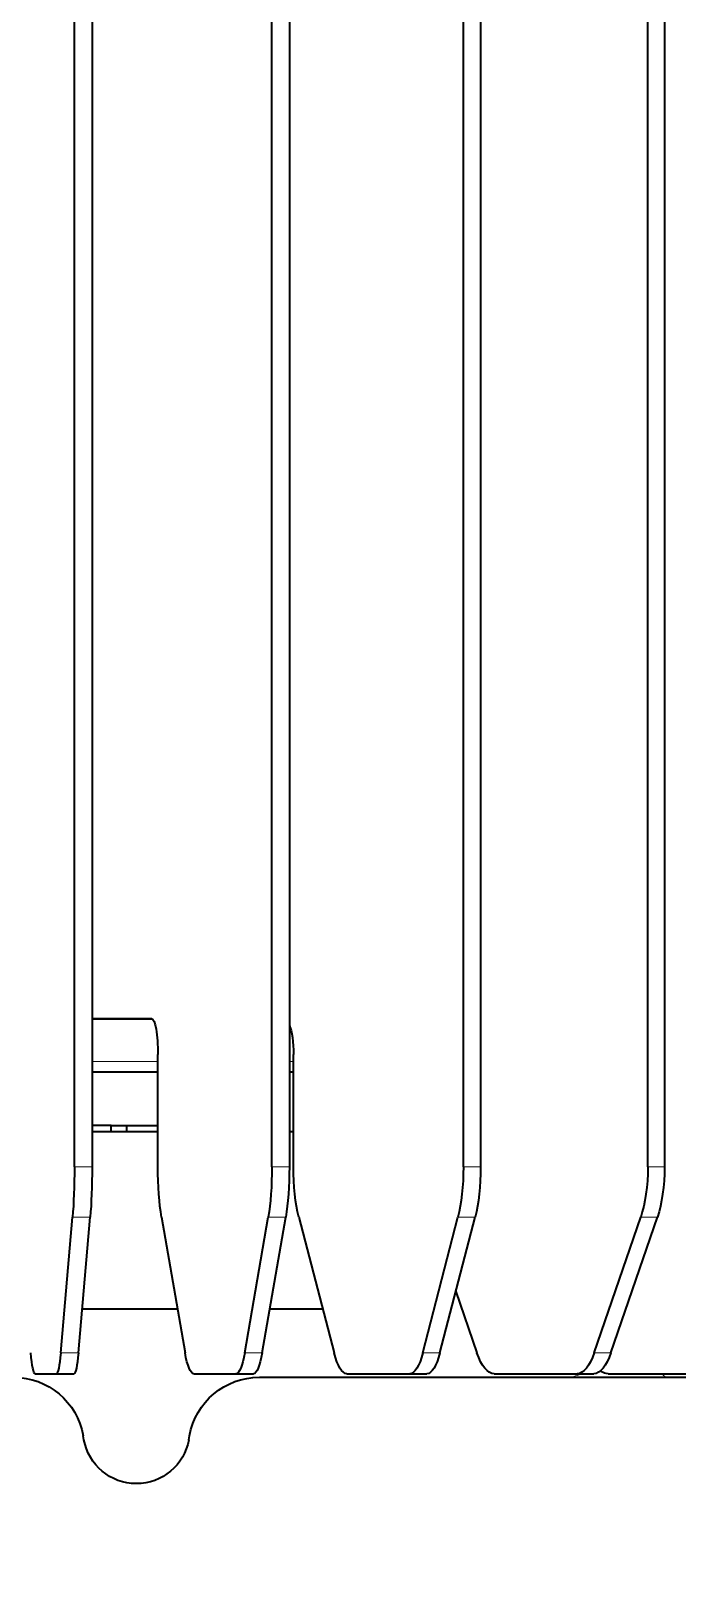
# Model space of a CAD drawing. Header units: inches. Extents: x -12478 to 399182, y -23212 to 525552.
# Drawn here: x 36767.55 to 36785.77, y -5706.7 to -5663.28 of the extents above; entities that cross this region are included whole.
import ezdxf

# ---------------------------------------------------------------- set-up
doc = ezdxf.new("R2010")
doc.units = ezdxf.units.IN
doc.header["$LTSCALE"] = 1000
doc.header["$MEASUREMENT"] = 0
doc.layers.add('CQ Light Elevation', color=4, linetype='Continuous')
doc.layers.add('CQ Lighting', color=5, linetype='Continuous', lineweight=0)
doc.layers.add('ID-NOTES', color=3, linetype='Continuous', lineweight=0)
doc.styles.add('ZZ-Dim All', font='romans.shx', dxfattribs={"width": 0.8})
doc.dimstyles.new('DIM 0200', dxfattribs={"dimscale": 200, "dimtxt": 1, "dimasz": 0.8, "dimexe": 0.5, "dimexo": 1, "dimgap": 0.4, "dimtad": 1, "dimdec": 0, "dimrnd": 10, "dimdsep": 46, "dimtxsty": 'ZZ-Dim All', "dimblk1": 'ARCHTICK', "dimblk2": 'ARCHTICK', "dimsah": 1, "dimcen": 1, "dimdle": 0.5, "dimclrd": 256, "dimclre": 256, "dimclrt": 256, "dimadec": 0, "dimazin": 2, "dimtfac": 1, "dimtdec": 0, "dimtix": 1, "dimtmove": 2, "dimatfit": 2, "dimfxl": 1, "dimfxlon": 1, "dimtolj": 1, "dimtzin": 0, "dimlwd": -1, "dimlwe": -1, "dimarcsym": 0})

# ---------------------------------------------------------------- blocks, each defined once
blk = doc.blocks.new('T.HC0E0.HQ12 side 2')
at = {"layer": 'CQ Lighting', "color": 1, "lineweight": 35}
for p, q in [((441972.422, 518930.99), (441972.422, 518883.546)), ((441972.892, 518883.546), (441972.892, 518930.99)), ((441977.608, 518930.99), (441977.608, 518883.546)), ((441978.091, 518883.546), (441978.091, 518930.99)), ((441982.994, 518930.99), (441982.994, 518883.546)), ((441983.487, 518883.546), (441983.487, 518930.99)), ((441988.555, 518930.99), (441988.555, 518883.546)), ((441989.053, 518883.546), (441989.053, 518930.99)), ((441983.839, 518877.618), (441953.355, 518877.618))]:
    blk.add_line(p, q, dxfattribs=at)
at = {"layer": 'CQ Lighting', "color": 1, "lineweight": 35, "ltscale": 0.042047}
blk.add_line((441986.873, 518887.718), (441988.555, 518887.718), dxfattribs=at)
at = {"layer": 'CQ Lighting', "color": 1, "lineweight": 35, "ltscale": 0.040039}
blk.add_line((441986.873, 518887.718), (441988.474, 518887.718), dxfattribs=at)
at = {"layer": 'CQ Lighting', "color": 1, "lineweight": 35, "ltscale": 0.042038}
blk.add_line((441988.555, 518887.718), (441986.873, 518887.718), dxfattribs=at)
at = {"layer": 'CQ Lighting', "color": 1, "lineweight": 35, "ltscale": 0.079289}
for p, q in [((441982.879, 518883.546), (441982.879, 518886.718)), ((441986.699, 518883.546), (441986.699, 518886.718))]:
    blk.add_line(p, q, dxfattribs=at)
at = {"layer": 'CQ Lighting', "color": 1, "lineweight": 13, "ltscale": 0.002888}
blk.add_line((441982.994, 518886.518), (441982.879, 518886.518), dxfattribs=at)
at = {"layer": 'CQ Lighting', "color": 1, "lineweight": 13, "ltscale": 0.046388}
blk.add_line((441988.555, 518886.518), (441986.699, 518886.518), dxfattribs=at)
at = {"layer": 'CQ Lighting', "color": 1, "lineweight": 35, "ltscale": 0.002888}
for p, q in [((441982.879, 518886.218), (441982.994, 518886.218)), ((441982.994, 518884.547), (441982.879, 518884.547))]:
    blk.add_line(p, q, dxfattribs=at)
at = {"layer": 'CQ Lighting', "color": 1, "lineweight": 35, "ltscale": 0.046388}
for p, q in [((441986.699, 518886.218), (441988.555, 518886.218)), ((441988.555, 518884.547), (441986.699, 518884.547))]:
    blk.add_line(p, q, dxfattribs=at)
at = {"layer": 'CQ Lighting', "color": 1, "lineweight": 35, "ltscale": 0.021806}
blk.add_line((441987.572, 518884.718), (441986.699, 518884.718), dxfattribs=at)
at = {"layer": 'CQ Lighting', "color": 1, "lineweight": 35, "ltscale": 0.004272}
blk.add_line((441987.575, 518884.547), (441987.572, 518884.718), dxfattribs=at)
at = {"layer": 'CQ Lighting', "color": 1, "lineweight": 35, "ltscale": 0.011017}
blk.add_line((441988.012, 518884.718), (441987.572, 518884.718), dxfattribs=at)
at = {"layer": 'CQ Lighting', "color": 1, "lineweight": 35, "ltscale": 0.002327}
blk.add_line((441988.012, 518884.718), (441988.105, 518884.718), dxfattribs=at)
at = {"layer": 'CQ Lighting', "color": 1, "lineweight": 35, "ltscale": 0.004271}
blk.add_line((441988.015, 518884.547), (441988.012, 518884.718), dxfattribs=at)
at = {"layer": 'CQ Lighting', "color": 1, "lineweight": 35, "ltscale": 0.011238}
blk.add_line((441988.105, 518884.718), (441988.555, 518884.718), dxfattribs=at)
at = {"layer": 'CQ Lighting', "color": 1, "lineweight": 13, "ltscale": 0.011746}
for p, q in [((441972.892, 518883.546), (441972.422, 518883.546)), ((441973.092, 518882.132), (441972.622, 518882.132)), ((441974.401, 518878.304), (441973.931, 518878.304))]:
    blk.add_line(p, q, dxfattribs=at)
at = {"layer": 'CQ Lighting', "color": 1, "lineweight": 13, "ltscale": 0.012074}
for p, q in [((441978.091, 518883.546), (441977.608, 518883.546)), ((441978.242, 518882.132), (441977.759, 518882.132)), ((441979.233, 518878.304), (441978.75, 518878.304))]:
    blk.add_line(p, q, dxfattribs=at)
at = {"layer": 'CQ Lighting', "color": 1, "lineweight": 13, "ltscale": 0.012309}
blk.add_line((441983.487, 518883.546), (441982.994, 518883.546), dxfattribs=at)
at = {"layer": 'CQ Lighting', "color": 1, "lineweight": 13, "ltscale": 0.012453}
for p, q in [((441989.053, 518883.546), (441988.555, 518883.546)), ((441989.438, 518878.304), (441988.939, 518878.304))]:
    blk.add_line(p, q, dxfattribs=at)
at = {"layer": 'CQ Lighting', "color": 1, "lineweight": 35, "ltscale": 0.101154}
for p, q in [((441973.931, 518878.304), (441972.622, 518882.132)), ((441974.401, 518878.304), (441973.092, 518882.132))]:
    blk.add_line(p, q, dxfattribs=at)
at = {"layer": 'CQ Lighting', "color": 1, "lineweight": 35, "ltscale": 0.098864}
for p, q in [((441978.75, 518878.304), (441977.759, 518882.132)), ((441979.233, 518878.304), (441978.242, 518882.132))]:
    blk.add_line(p, q, dxfattribs=at)
at = {"layer": 'CQ Lighting', "color": 1, "lineweight": 35, "ltscale": 0.098865}
blk.add_line((441982.727, 518882.132), (441981.736, 518878.304), dxfattribs=at)
at = {"layer": 'CQ Lighting', "color": 1, "lineweight": 13, "ltscale": 0.012311}
for p, q in [((441983.588, 518882.132), (441983.096, 518882.132)), ((441984.253, 518878.304), (441983.761, 518878.304))]:
    blk.add_line(p, q, dxfattribs=at)
at = {"layer": 'CQ Lighting', "color": 1, "lineweight": 35, "ltscale": 0.097143}
for p, q in [((441983.761, 518878.304), (441983.096, 518882.132)), ((441984.253, 518878.304), (441983.588, 518882.132)), ((441986.598, 518882.132), (441985.933, 518878.304))]:
    blk.add_line(p, q, dxfattribs=at)
at = {"layer": 'CQ Lighting', "color": 1, "lineweight": 13, "ltscale": 0.012451}
blk.add_line((441989.104, 518882.132), (441988.606, 518882.132), dxfattribs=at)
at = {"layer": 'CQ Lighting', "color": 1, "lineweight": 35, "ltscale": 0.096073}
for p, q in [((441988.939, 518878.304), (441988.606, 518882.132)), ((441989.438, 518878.304), (441989.104, 518882.132))]:
    blk.add_line(p, q, dxfattribs=at)
at = {"layer": 'CQ Lighting', "color": 1, "lineweight": 35, "ltscale": 0.045779}
blk.add_line((441978.302, 518880.036), (441977.709, 518878.304), dxfattribs=at)
at = {"layer": 'CQ Lighting', "color": 1, "lineweight": 35, "ltscale": 0.037225}
blk.add_line((441983.525, 518879.547), (441982.036, 518879.547), dxfattribs=at)
at = {"layer": 'CQ Lighting', "color": 1, "lineweight": 35, "ltscale": 0.067395}
blk.add_line((441988.825, 518879.547), (441986.129, 518879.547), dxfattribs=at)
at = {"layer": 'CQ Lighting', "color": 1, "lineweight": 35, "ltscale": 0.069585}
blk.add_line((441974.005, 518877.718), (441971.222, 518877.718), dxfattribs=at)
at = {"layer": 'CQ Lighting', "color": 1, "lineweight": 35, "ltscale": 0.011746}
blk.add_line((441974.885, 518877.718), (441974.415, 518877.718), dxfattribs=at)
at = {"layer": 'CQ Lighting', "color": 1, "lineweight": 35, "ltscale": 0.058513}
blk.add_line((441977.225, 518877.718), (441974.885, 518877.718), dxfattribs=at)
at = {"layer": 'CQ Lighting', "color": 1, "lineweight": 35, "ltscale": 0.012074}
blk.add_line((441979.599, 518877.718), (441979.116, 518877.718), dxfattribs=at)
at = {"layer": 'CQ Lighting', "color": 1, "lineweight": 35, "ltscale": 0.044278}
blk.add_line((441981.37, 518877.718), (441979.599, 518877.718), dxfattribs=at)
at = {"layer": 'CQ Lighting', "color": 1, "lineweight": 35, "ltscale": 0.012309}
blk.add_line((441984.499, 518877.718), (441984.006, 518877.718), dxfattribs=at)
at = {"layer": 'CQ Lighting', "color": 1, "lineweight": 35, "ltscale": 0.029709}
blk.add_line((441985.687, 518877.718), (441984.499, 518877.718), dxfattribs=at)
at = {"layer": 'CQ Lighting', "color": 1, "lineweight": 35, "ltscale": 0.012453}
blk.add_line((441989.561, 518877.718), (441989.063, 518877.718), dxfattribs=at)
at = {"layer": 'CQ Lighting', "color": 1, "lineweight": 35, "ltscale": 0.014909}
blk.add_line((441990.157, 518877.718), (441989.561, 518877.718), dxfattribs=at)
at = {"layer": 'CQ Lighting', "color": 1, "lineweight": 35, "ltscale": 0.002736}
for p, q in [((441985.827, 518875.858), (441985.809, 518875.965)), ((441988.782, 518875.858), (441988.801, 518875.965))]:
    blk.add_line(p, q, dxfattribs=at)
at = {"layer": 'CQ Lighting', "color": 1, "lineweight": 13}
for centre, radius, start, end in [((441973.746, 518876.381), 1.83, 133.0593, 137.4675), ((441970.325, 518858.999), 19.217, 75.6636, 76.9212)]:
    blk.add_arc(centre, radius, start, end, dxfattribs=at)
at = {"layer": 'CQ Lighting', "color": 1, "lineweight": 35}
for centre, radius, start, end in [((441983.839, 518875.618), 2, 10, 90), ((441990.771, 518875.618), 2, 90, 170), ((441987.305, 518876.118), 1.5, 190, 350)]:
    blk.add_arc(centre, radius, start, end, dxfattribs=at)
for centre, major_axis, ratio, start_param, end_param in [((441986.873, 518886.718), (0, 1), 0.173648, 6.283185, 7.853982), ((441983.138, 518886.718), (0, 1), 0.258819, 0.586313, 1.570796), ((441973.106, 518883.546), (0, 2), 0.34202, 1.570796, 2.356194), ((441973.576, 518883.546), (0, 2), 0.34202, 1.570796, 2.356194), ((441978.125, 518883.546), (0, 2), 0.258819, 1.570796, 2.356194), ((441978.608, 518883.546), (0, 2), 0.258819, 1.570796, 2.356194), ((441982.361, 518883.546), (0, 2), 0.258819, 3.926991, 4.712389), ((441983.342, 518883.546), (0, 2), 0.173648, 1.570796, 2.356194), ((441983.834, 518883.546), (0, 2), 0.173648, 1.570796, 2.356194), ((441986.352, 518883.546), (0, 2), 0.173648, 3.926991, 4.712389), ((441988.729, 518883.546), (0, 2), 0.087156, 1.570796, 2.356194), ((441989.227, 518883.546), (0, 2), 0.087156, 1.570796, 2.356194), ((441974.415, 518879.718), (0, 2), 0.34202, 2.356194, 3.141593), ((441974.885, 518879.718), (0, 2), 0.34202, 2.356194, 3.141593), ((441977.225, 518879.718), (0, 2), 0.34202, 3.141593, 3.926991), ((441979.116, 518879.718), (0, 2), 0.258819, 2.356194, 3.141593), ((441979.599, 518879.718), (0, 2), 0.258819, 2.356194, 3.141593), ((441981.37, 518879.718), (0, 2), 0.258819, 3.141593, 3.926991), ((441984.006, 518879.718), (0, 2), 0.173648, 2.356194, 3.141593), ((441984.499, 518879.718), (0, 2), 0.173648, 2.356194, 3.141593), ((441985.687, 518879.718), (0, 2), 0.173648, 3.141593, 3.926991), ((441989.063, 518879.718), (0, 2), 0.087156, 2.356194, 3.141593), ((441989.561, 518879.718), (0, 2), 0.087156, 2.356194, 3.141593), ((441990.157, 518879.718), (0, 2), 0.087156, 3.141593, 3.926991), ((441974.005, 518879.718), (0, 2), 0.406737, 3.141593, 3.418847)]:
    blk.add_ellipse(centre, major_axis=major_axis, ratio=ratio, start_param=start_param, end_param=end_param, dxfattribs=at)
blk = doc.blocks.new('_ARCHTICK')
at = {"color": 0, "linetype": 'ByBlock', "const_width": 0.15}
blk.add_lwpolyline([(-0.5, -0.5), (0.5, 0.5)], dxfattribs=at)

msp = doc.modelspace()

# ---------------------------------------------------------------- block references
at = {"layer": 'CQ Light Elevation', "xscale": -1}
msp.add_blockref('T.HC0E0.HQ12 side 2', (478757.832, -524578.847, 0), dxfattribs=at)

# ---------------------------------------------------------------- leaders
at = {"layer": 'ID-NOTES'}
msp.add_leader([(36469.909, -6570.349), (38769.865, -5439.659), (41007.947, -5439.659)], dimstyle='DIM 0200', override={"dimasz": 0.2, "dimtad": 0, "dimclrd": 8}, dxfattribs=at)

doc.saveas('drawing.dxf')
